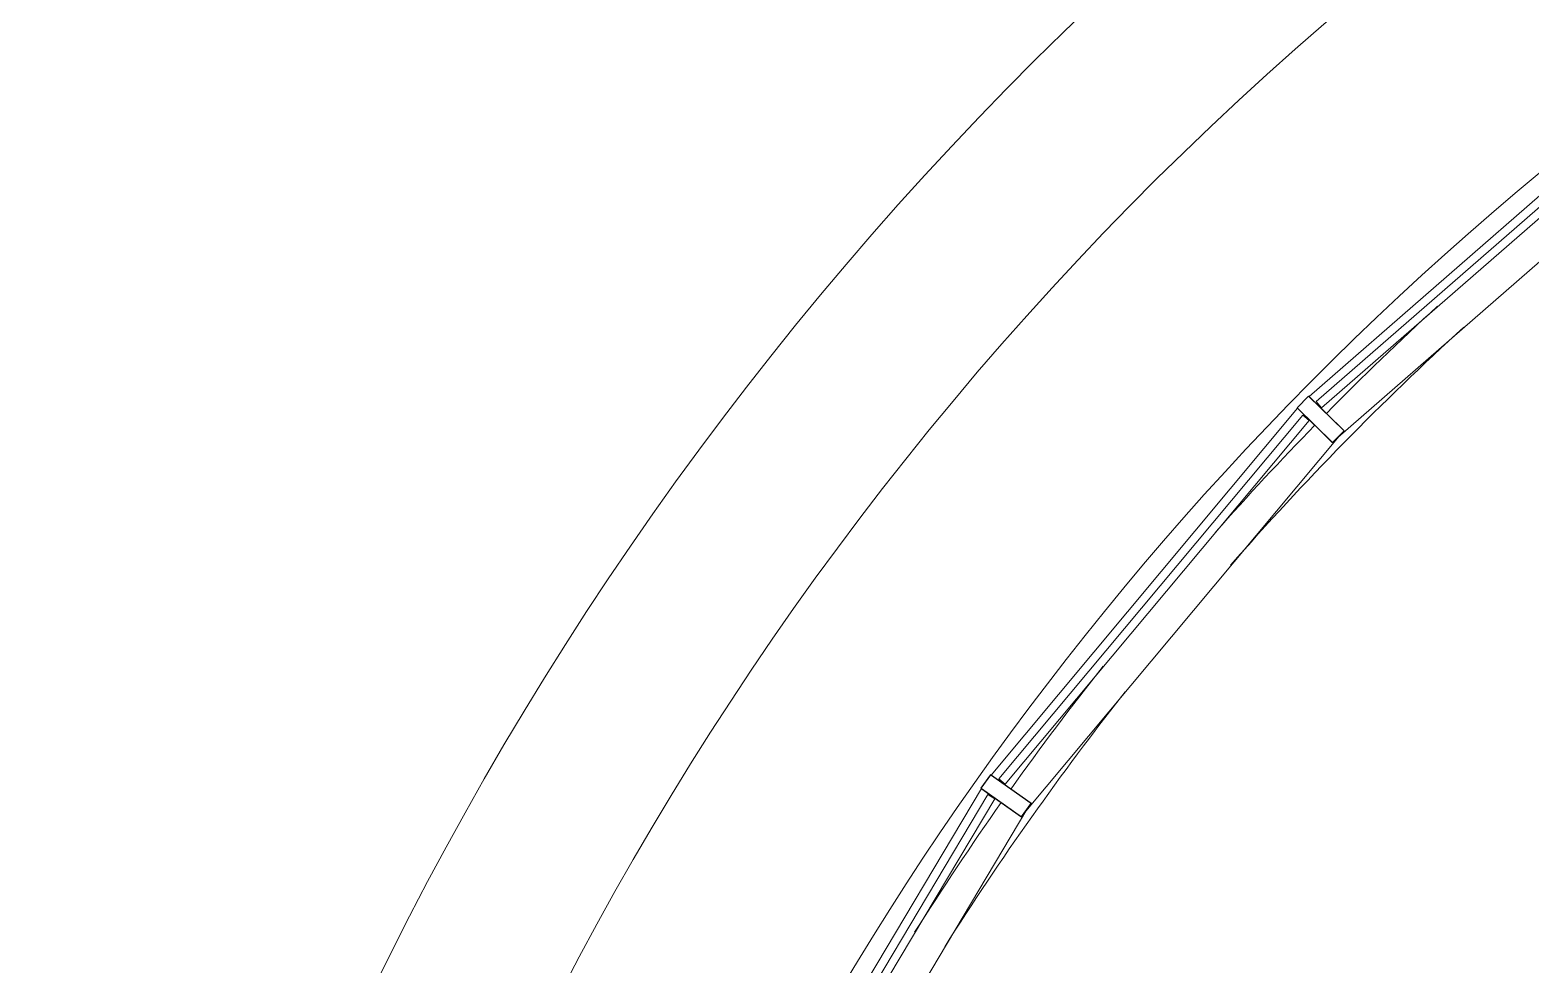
# Model space of a CAD drawing. Header units: metres. Extents: x -217 to -108, y -304 to -188.
# Drawn here: x -170.501 to -165.969, y -212.046 to -209.225 of the extents above; entities that cross this region are included whole.
import ezdxf

# ---------------------------------------------------------------- set-up
doc = ezdxf.new("R2010")
doc.units = ezdxf.units.M
for name, color, linetype, lineweight in [('A-FLOR', 192, 'Continuous', 9), ('A-GLAZ-CURT', 52, 'Continuous', 9), ('A-GLAZ-CWMG', 51, 'Continuous', 9), ('A-WALL', 113, 'Continuous', 9)]:
    doc.layers.add(name, color=color, linetype=linetype, lineweight=lineweight)

# ---------------------------------------------------------------- blocks, each defined once
blk = doc.blocks.new('Montante rectangular - 50 x 150 mm-715984-Nivel 3')
at = {"layer": 'A-GLAZ-CWMG'}
for p, q in [((-169.3539, -217.08), (-169.2629, -215.6407)), ((-169.1161, -215.6617), (-169.2629, -215.6407)), ((-169.1122, -215.634), (-169.2052, -217.1056)), ((-169.1122, -215.634), (-169.1161, -215.6617)), ((-169.3539, -217.08), (-169.2057, -217.0777)), ((-169.2057, -217.0777), (-169.2052, -217.1056))]:
    blk.add_line(p, q, dxfattribs=at)
blk = doc.blocks.new('Panel de sistema - Acristalado-715993-Nivel 3')
at = {"layer": 'A-GLAZ-CURT', "lineweight": 18}
for p, q in [((0.7152, 0.0495), (-0.7152, 0.0495)), ((-0.7152, 0.0495), (-0.7152, 0.0245)), ((0.7152, 0.0245), (0.7152, 0.0495)), ((-0.7152, 0.0245), (0.7152, 0.0245))]:
    blk.add_line(p, q, dxfattribs=at)
blk = doc.blocks.new('Montante rectangular - 50 x 150 mm-669257-Nivel 3')
at = {"layer": 'A-GLAZ-CWMG', "lineweight": 25}
for p, q in [((-0.025, 0.075), (0.025, 0.075)), ((-0.025, -0.075), (-0.025, 0.075)), ((0.025, 0.075), (0.025, -0.075)), ((0.025, -0.075), (-0.025, -0.075))]:
    blk.add_line(p, q, dxfattribs=at)

msp = doc.modelspace()

# ---------------------------------------------------------------- linework, layer by layer
at = {"layer": 'A-FLOR'}
for centre, radius, start, end in [((-160.1897, -216.6239), 10.3111, 32.99567, 203.9847), ((-160.1804, -216.6397), 9.8158, 33.32339, 203.64672), ((-159.9194, -216.9541), 9.3621, 132.56181, 135.41404), ((-159.9194, -216.9541), 9.3621, 132.56181, 135.41404), ((-159.9194, -216.9541), 9.3621, 135.72007, 138.40693), ((-159.9194, -216.9541), 9.3621, 135.72007, 138.40693), ((-159.9194, -216.9541), 9.3621, 141.64097, 144.47762), ((-159.9194, -216.9541), 9.3621, 141.64097, 144.47762), ((-159.9194, -216.9541), 9.3621, 144.79006, 147.66963), ((-159.9194, -216.9541), 9.3621, 144.79006, 147.66963)]:
    msp.add_arc(centre, radius, start, end, dxfattribs=at)
at = {"layer": 'A-WALL'}
for radius, start, end in [(9.4621, 44.86804, 189.98653), (9.2621, 132.46335, 138.68712), (9.2621, 141.76402, 147.59794)]:
    msp.add_arc((-159.9194, -216.9541), radius, start, end, dxfattribs=at)

# ---------------------------------------------------------------- block references
at = {"layer": 'A-GLAZ-CURT'}
for p, rotation in [((-166.0462, -209.914), 41.03214625662872), ((-167.0794, -210.9678), 50.10205178075727), ((-167.9335, -212.1714), 59.17195730488561)]:
    msp.add_blockref('Panel de sistema - Acristalado-715993-Nivel 3', p, dxfattribs=dict(at, rotation=rotation))
at = {"layer": 'A-GLAZ-CWMG'}
for p, rotation in [((106.8115, -178.2509), 314.6504723793572), ((97.3753, -136.6875), 323.7203779034857), ((81.5051, -97.1313), 332.790283427614)]:
    msp.add_blockref('Montante rectangular - 50 x 150 mm-715984-Nivel 3', p, dxfattribs=dict(at, rotation=rotation))
at = {"layer": 'A-GLAZ-CWMG', "extrusion": (0, 0, -1)}
for p, rotation in [((166.6046, -210.3999), 134.4329009813071), ((167.5542, -211.5357), 125.3629954571785)]:
    msp.add_blockref('Montante rectangular - 50 x 150 mm-669257-Nivel 3', p, dxfattribs=dict(at, rotation=rotation))

doc.saveas('drawing.dxf')
